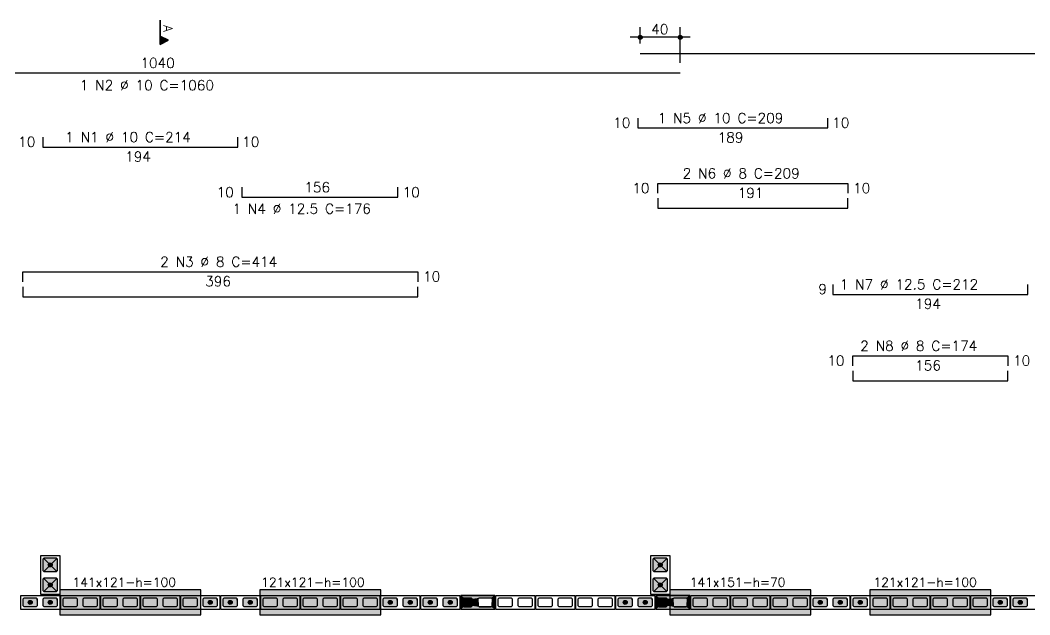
# Model space of a CAD drawing. Extents: x -2 to 121, y -2 to 61.
# Drawn here: x 14.46 to 34.65, y 14.93 to 26.84 of the extents above; entities that cross this region are included whole.
import ezdxf

# ---------------------------------------------------------------- set-up
doc = ezdxf.new("R2010")
doc.units = 0
doc.header["$MEASUREMENT"] = 0
doc.linetypes.add('ESTILO_TQS_0001', pattern=[0.45, 0.3, -0.15])
for name, color, linetype in [('PENA_01', 1, 'CONTINUOUS'), ('PENA_02', 2, 'CONTINUOUS'), ('PENA_03', 3, 'CONTINUOUS'), ('PENA_05', 5, 'CONTINUOUS'), ('PENA_11', 252, 'CONTINUOUS'), ('PENA_21', 100, 'CONTINUOUS'), ('PENA_23', 50, 'CONTINUOUS')]:
    doc.layers.add(name, color=color, linetype=linetype)
doc.styles.get("Standard").update_dxf_attribs({"font": 'ROMANS.SHX'})

msp = doc.modelspace()

# ---------------------------------------------------------------- linework, layer by layer
at = {"layer": 'PENA_01', "linetype": 'Continuous'}
for p, q in [((26.861821, 26.373299), (26.861821, 26.69817)), ((27.661821, 25.983299), (27.661821, 26.69817)), ((27.861821, 26.49817), (26.661821, 26.49817)), ((15.191821, 16.06433), (14.931821, 15.80433)), ((15.191821, 15.80433), (14.931821, 16.06433)), ((27.391821, 16.06433), (27.131821, 15.80433)), ((27.391821, 15.80433), (27.131821, 16.06433)), ((15.191821, 15.40433), (14.931821, 15.66433)), ((15.191821, 15.66433), (14.931821, 15.40433)), ((27.391821, 15.40433), (27.131821, 15.66433)), ((27.391821, 15.66433), (27.131821, 15.40433))]:
    msp.add_line(p, q, dxfattribs=at)
for points in [[(14.521821, 15.25433), (14.541821, 15.27433), (14.781821, 15.27433), (14.801821, 15.25433), (14.801821, 15.11433), (14.781821, 15.09433), (14.541821, 15.09433), (14.521821, 15.11433), (14.521821, 15.25433)], [(14.921821, 15.25433), (14.941821, 15.27433), (15.181821, 15.27433), (15.201821, 15.25433), (15.201821, 15.11433), (15.181821, 15.09433), (14.941821, 15.09433), (14.921821, 15.11433), (14.921821, 15.25433)], [(15.321821, 15.25433), (15.341821, 15.27433), (15.581821, 15.27433), (15.601821, 15.25433), (15.601821, 15.11433), (15.581821, 15.09433), (15.341821, 15.09433), (15.321821, 15.11433), (15.321821, 15.25433)], [(15.721821, 15.25433), (15.741821, 15.27433), (15.981821, 15.27433), (16.001821, 15.25433), (16.001821, 15.11433), (15.981821, 15.09433), (15.741821, 15.09433), (15.721821, 15.11433), (15.721821, 15.25433)], [(16.121821, 15.25433), (16.141821, 15.27433), (16.381821, 15.27433), (16.401821, 15.25433), (16.401821, 15.11433), (16.381821, 15.09433), (16.141821, 15.09433), (16.121821, 15.11433), (16.121821, 15.25433)], [(16.521821, 15.25433), (16.541821, 15.27433), (16.781821, 15.27433), (16.801821, 15.25433), (16.801821, 15.11433), (16.781821, 15.09433), (16.541821, 15.09433), (16.521821, 15.11433), (16.521821, 15.25433)], [(16.921821, 15.25433), (16.941821, 15.27433), (17.181821, 15.27433), (17.201821, 15.25433), (17.201821, 15.11433), (17.181821, 15.09433), (16.941821, 15.09433), (16.921821, 15.11433), (16.921821, 15.25433)], [(17.321821, 15.25433), (17.341821, 15.27433), (17.581821, 15.27433), (17.601821, 15.25433), (17.601821, 15.11433), (17.581821, 15.09433), (17.341821, 15.09433), (17.321821, 15.11433), (17.321821, 15.25433)], [(17.721821, 15.25433), (17.741821, 15.27433), (17.981821, 15.27433), (18.001821, 15.25433), (18.001821, 15.11433), (17.981821, 15.09433), (17.741821, 15.09433), (17.721821, 15.11433), (17.721821, 15.25433)], [(18.121821, 15.25433), (18.141821, 15.27433), (18.381821, 15.27433), (18.401821, 15.25433), (18.401821, 15.11433), (18.381821, 15.09433), (18.141821, 15.09433), (18.121821, 15.11433), (18.121821, 15.25433)], [(18.521821, 15.25433), (18.541821, 15.27433), (18.781821, 15.27433), (18.801821, 15.25433), (18.801821, 15.11433), (18.781821, 15.09433), (18.541821, 15.09433), (18.521821, 15.11433), (18.521821, 15.25433)], [(18.921821, 15.25433), (18.941821, 15.27433), (19.181821, 15.27433), (19.201821, 15.25433), (19.201821, 15.11433), (19.181821, 15.09433), (18.941821, 15.09433), (18.921821, 15.11433), (18.921821, 15.25433)], [(19.321821, 15.25433), (19.341821, 15.27433), (19.581821, 15.27433), (19.601821, 15.25433), (19.601821, 15.11433), (19.581821, 15.09433), (19.341821, 15.09433), (19.321821, 15.11433), (19.321821, 15.25433)], [(19.721821, 15.25433), (19.741821, 15.27433), (19.981821, 15.27433), (20.001821, 15.25433), (20.001821, 15.11433), (19.981821, 15.09433), (19.741821, 15.09433), (19.721821, 15.11433), (19.721821, 15.25433)], [(20.121821, 15.25433), (20.141821, 15.27433), (20.381821, 15.27433), (20.401821, 15.25433), (20.401821, 15.11433), (20.381821, 15.09433), (20.141821, 15.09433), (20.121821, 15.11433), (20.121821, 15.25433)], [(20.521821, 15.25433), (20.541821, 15.27433), (20.781821, 15.27433), (20.801821, 15.25433), (20.801821, 15.11433), (20.781821, 15.09433), (20.541821, 15.09433), (20.521821, 15.11433), (20.521821, 15.25433)], [(20.921821, 15.25433), (20.941821, 15.27433), (21.181821, 15.27433), (21.201821, 15.25433), (21.201821, 15.11433), (21.181821, 15.09433), (20.941821, 15.09433), (20.921821, 15.11433), (20.921821, 15.25433)], [(21.321821, 15.25433), (21.341821, 15.27433), (21.581821, 15.27433), (21.601821, 15.25433), (21.601821, 15.11433), (21.581821, 15.09433), (21.341821, 15.09433), (21.321821, 15.11433), (21.321821, 15.25433)], [(21.721821, 15.25433), (21.741821, 15.27433), (21.981821, 15.27433), (22.001821, 15.25433), (22.001821, 15.11433), (21.981821, 15.09433), (21.741821, 15.09433), (21.721821, 15.11433), (21.721821, 15.25433)], [(22.121821, 15.25433), (22.141821, 15.27433), (22.381821, 15.27433), (22.401821, 15.25433), (22.401821, 15.11433), (22.381821, 15.09433), (22.141821, 15.09433), (22.121821, 15.11433), (22.121821, 15.25433)], [(22.521821, 15.25433), (22.541821, 15.27433), (22.781821, 15.27433), (22.801821, 15.25433), (22.801821, 15.11433), (22.781821, 15.09433), (22.541821, 15.09433), (22.521821, 15.11433), (22.521821, 15.25433)], [(22.921821, 15.25433), (22.941821, 15.27433), (23.181821, 15.27433), (23.201821, 15.25433), (23.201821, 15.11433), (23.181821, 15.09433), (22.941821, 15.09433), (22.921821, 15.11433), (22.921821, 15.25433)], [(23.341821, 15.27433), (23.481821, 15.27433), (23.501821, 15.25433), (23.501821, 15.11433), (23.481821, 15.09433), (23.341821, 15.09433), (23.321821, 15.11433), (23.321821, 15.25433), (23.341821, 15.27433)], [(23.641821, 15.27433), (23.881821, 15.27433), (23.901821, 15.25433), (23.901821, 15.11433), (23.881821, 15.09433), (23.641821, 15.09433), (23.621821, 15.11433), (23.621821, 15.25433), (23.641821, 15.27433)], [(24.021821, 15.25433), (24.041821, 15.27433), (24.281821, 15.27433), (24.301821, 15.25433), (24.301821, 15.11433), (24.281821, 15.09433), (24.041821, 15.09433), (24.021821, 15.11433), (24.021821, 15.25433)], [(24.421821, 15.25433), (24.441821, 15.27433), (24.681821, 15.27433), (24.701821, 15.25433), (24.701821, 15.11433), (24.681821, 15.09433), (24.441821, 15.09433), (24.421821, 15.11433), (24.421821, 15.25433)], [(24.821821, 15.25433), (24.841821, 15.27433), (25.081821, 15.27433), (25.101821, 15.25433), (25.101821, 15.11433), (25.081821, 15.09433), (24.841821, 15.09433), (24.821821, 15.11433), (24.821821, 15.25433)], [(25.221821, 15.25433), (25.241821, 15.27433), (25.481821, 15.27433), (25.501821, 15.25433), (25.501821, 15.11433), (25.481821, 15.09433), (25.241821, 15.09433), (25.221821, 15.11433), (25.221821, 15.25433)], [(25.621821, 15.25433), (25.641821, 15.27433), (25.881821, 15.27433), (25.901821, 15.25433), (25.901821, 15.11433), (25.881821, 15.09433), (25.641821, 15.09433), (25.621821, 15.11433), (25.621821, 15.25433)], [(26.021821, 15.25433), (26.041821, 15.27433), (26.281821, 15.27433), (26.301821, 15.25433), (26.301821, 15.11433), (26.281821, 15.09433), (26.041821, 15.09433), (26.021821, 15.11433), (26.021821, 15.25433)], [(26.421821, 15.25433), (26.441821, 15.27433), (26.681821, 15.27433), (26.701821, 15.25433), (26.701821, 15.11433), (26.681821, 15.09433), (26.441821, 15.09433), (26.421821, 15.11433), (26.421821, 15.25433)], [(26.821821, 15.25433), (26.841821, 15.27433), (27.081821, 15.27433), (27.101821, 15.25433), (27.101821, 15.11433), (27.081821, 15.09433), (26.841821, 15.09433), (26.821821, 15.11433), (26.821821, 15.25433)], [(27.241821, 15.27433), (27.381821, 15.27433), (27.401821, 15.25433), (27.401821, 15.11433), (27.381821, 15.09433), (27.241821, 15.09433), (27.221821, 15.11433), (27.221821, 15.25433), (27.241821, 15.27433)], [(27.541821, 15.27433), (27.781821, 15.27433), (27.801821, 15.25433), (27.801821, 15.11433), (27.781821, 15.09433), (27.541821, 15.09433), (27.521821, 15.11433), (27.521821, 15.25433), (27.541821, 15.27433)], [(27.921821, 15.25433), (27.941821, 15.27433), (28.181821, 15.27433), (28.201821, 15.25433), (28.201821, 15.11433), (28.181821, 15.09433), (27.941821, 15.09433), (27.921821, 15.11433), (27.921821, 15.25433)], [(28.321821, 15.25433), (28.341821, 15.27433), (28.581821, 15.27433), (28.601821, 15.25433), (28.601821, 15.11433), (28.581821, 15.09433), (28.341821, 15.09433), (28.321821, 15.11433), (28.321821, 15.25433)], [(28.721821, 15.25433), (28.741821, 15.27433), (28.981821, 15.27433), (29.001821, 15.25433), (29.001821, 15.11433), (28.981821, 15.09433), (28.741821, 15.09433), (28.721821, 15.11433), (28.721821, 15.25433)], [(29.121821, 15.25433), (29.141821, 15.27433), (29.381821, 15.27433), (29.401821, 15.25433), (29.401821, 15.11433), (29.381821, 15.09433), (29.141821, 15.09433), (29.121821, 15.11433), (29.121821, 15.25433)], [(29.521821, 15.25433), (29.541821, 15.27433), (29.781821, 15.27433), (29.801821, 15.25433), (29.801821, 15.11433), (29.781821, 15.09433), (29.541821, 15.09433), (29.521821, 15.11433), (29.521821, 15.25433)], [(29.921821, 15.25433), (29.941821, 15.27433), (30.181821, 15.27433), (30.201821, 15.25433), (30.201821, 15.11433), (30.181821, 15.09433), (29.941821, 15.09433), (29.921821, 15.11433), (29.921821, 15.25433)], [(30.321821, 15.25433), (30.341821, 15.27433), (30.581821, 15.27433), (30.601821, 15.25433), (30.601821, 15.11433), (30.581821, 15.09433), (30.341821, 15.09433), (30.321821, 15.11433), (30.321821, 15.25433)], [(30.721821, 15.25433), (30.741821, 15.27433), (30.981821, 15.27433), (31.001821, 15.25433), (31.001821, 15.11433), (30.981821, 15.09433), (30.741821, 15.09433), (30.721821, 15.11433), (30.721821, 15.25433)], [(31.121821, 15.25433), (31.141821, 15.27433), (31.381821, 15.27433), (31.401821, 15.25433), (31.401821, 15.11433), (31.381821, 15.09433), (31.141821, 15.09433), (31.121821, 15.11433), (31.121821, 15.25433)], [(31.521821, 15.25433), (31.541821, 15.27433), (31.781821, 15.27433), (31.801821, 15.25433), (31.801821, 15.11433), (31.781821, 15.09433), (31.541821, 15.09433), (31.521821, 15.11433), (31.521821, 15.25433)], [(31.921821, 15.25433), (31.941821, 15.27433), (32.181821, 15.27433), (32.201821, 15.25433), (32.201821, 15.11433), (32.181821, 15.09433), (31.941821, 15.09433), (31.921821, 15.11433), (31.921821, 15.25433)], [(32.321821, 15.25433), (32.341821, 15.27433), (32.581821, 15.27433), (32.601821, 15.25433), (32.601821, 15.11433), (32.581821, 15.09433), (32.341821, 15.09433), (32.321821, 15.11433), (32.321821, 15.25433)], [(32.721821, 15.25433), (32.741821, 15.27433), (32.981821, 15.27433), (33.001821, 15.25433), (33.001821, 15.11433), (32.981821, 15.09433), (32.741821, 15.09433), (32.721821, 15.11433), (32.721821, 15.25433)], [(33.121821, 15.25433), (33.141821, 15.27433), (33.381821, 15.27433), (33.401821, 15.25433), (33.401821, 15.11433), (33.381821, 15.09433), (33.141821, 15.09433), (33.121821, 15.11433), (33.121821, 15.25433)], [(33.521821, 15.25433), (33.541821, 15.27433), (33.781821, 15.27433), (33.801821, 15.25433), (33.801821, 15.11433), (33.781821, 15.09433), (33.541821, 15.09433), (33.521821, 15.11433), (33.521821, 15.25433)], [(33.921821, 15.25433), (33.941821, 15.27433), (34.181821, 15.27433), (34.201821, 15.25433), (34.201821, 15.11433), (34.181821, 15.09433), (33.941821, 15.09433), (33.921821, 15.11433), (33.921821, 15.25433)], [(34.321821, 15.25433), (34.341821, 15.27433), (34.581821, 15.27433), (34.601821, 15.25433), (34.601821, 15.11433), (34.581821, 15.09433), (34.341821, 15.09433), (34.321821, 15.11433), (34.321821, 15.25433)]]:
    msp.add_lwpolyline(points, dxfattribs=at)
at = {"layer": 'PENA_02', "linetype": 'Continuous'}
for points in [[(14.871821, 15.34433), (14.871821, 16.12433), (15.251821, 16.12433), (15.251821, 15.34433), (14.871821, 15.34433)], [(27.071821, 15.34433), (27.071821, 16.12433), (27.451821, 16.12433), (27.451821, 15.34433), (27.071821, 15.34433)], [(14.471821, 15.32433), (15.251821, 15.32433), (15.251821, 15.04433), (14.471821, 15.04433), (14.471821, 15.32433)], [(15.271821, 15.32433), (16.051821, 15.32433), (16.051821, 15.04433), (15.271821, 15.04433), (15.271821, 15.32433)], [(16.071821, 15.32433), (16.851821, 15.32433), (16.851821, 15.04433), (16.071821, 15.04433), (16.071821, 15.32433)], [(16.871821, 15.32433), (17.651821, 15.32433), (17.651821, 15.04433), (16.871821, 15.04433), (16.871821, 15.32433)], [(17.671821, 15.32433), (18.451821, 15.32433), (18.451821, 15.04433), (17.671821, 15.04433), (17.671821, 15.32433)], [(18.471821, 15.32433), (19.251821, 15.32433), (19.251821, 15.04433), (18.471821, 15.04433), (18.471821, 15.32433)], [(19.271821, 15.32433), (20.051821, 15.32433), (20.051821, 15.04433), (19.271821, 15.04433), (19.271821, 15.32433)], [(20.071821, 15.32433), (20.851821, 15.32433), (20.851821, 15.04433), (20.071821, 15.04433), (20.071821, 15.32433)], [(20.871821, 15.32433), (21.651821, 15.32433), (21.651821, 15.04433), (20.871821, 15.04433), (20.871821, 15.32433)], [(21.671821, 15.32433), (22.451821, 15.32433), (22.451821, 15.04433), (21.671821, 15.04433), (21.671821, 15.32433)], [(22.471821, 15.32433), (23.251821, 15.32433), (23.251821, 15.04433), (22.471821, 15.04433), (22.471821, 15.32433)], [(23.271821, 15.32433), (23.951821, 15.32433), (23.951821, 15.04433), (23.271821, 15.04433), (23.271821, 15.32433)], [(23.971821, 15.32433), (24.751821, 15.32433), (24.751821, 15.04433), (23.971821, 15.04433), (23.971821, 15.32433)], [(24.771821, 15.32433), (25.551821, 15.32433), (25.551821, 15.04433), (24.771821, 15.04433), (24.771821, 15.32433)], [(25.571821, 15.32433), (26.351821, 15.32433), (26.351821, 15.04433), (25.571821, 15.04433), (25.571821, 15.32433)], [(26.371821, 15.32433), (27.151821, 15.32433), (27.151821, 15.04433), (26.371821, 15.04433), (26.371821, 15.32433)], [(27.171821, 15.32433), (27.851821, 15.32433), (27.851821, 15.04433), (27.171821, 15.04433), (27.171821, 15.32433)], [(27.871821, 15.32433), (28.651821, 15.32433), (28.651821, 15.04433), (27.871821, 15.04433), (27.871821, 15.32433)], [(28.671821, 15.32433), (29.451821, 15.32433), (29.451821, 15.04433), (28.671821, 15.04433), (28.671821, 15.32433)], [(29.471821, 15.32433), (30.251821, 15.32433), (30.251821, 15.04433), (29.471821, 15.04433), (29.471821, 15.32433)], [(30.271821, 15.32433), (31.051821, 15.32433), (31.051821, 15.04433), (30.271821, 15.04433), (30.271821, 15.32433)], [(31.071821, 15.32433), (31.851821, 15.32433), (31.851821, 15.04433), (31.071821, 15.04433), (31.071821, 15.32433)], [(31.871821, 15.32433), (32.651821, 15.32433), (32.651821, 15.04433), (31.871821, 15.04433), (31.871821, 15.32433)], [(32.671821, 15.32433), (33.451821, 15.32433), (33.451821, 15.04433), (32.671821, 15.04433), (32.671821, 15.32433)], [(33.471821, 15.32433), (34.251821, 15.32433), (34.251821, 15.04433), (33.471821, 15.04433), (33.471821, 15.32433)], [(34.271821, 15.32433), (35.051821, 15.32433), (35.051821, 15.04433), (34.271821, 15.04433), (34.271821, 15.32433)]]:
    msp.add_lwpolyline(points, dxfattribs=at)
at = {"layer": 'PENA_02', "linetype": 'ESTILO_TQS_0001'}
for points in [[(14.941821, 15.79433), (14.921821, 15.81433), (14.921821, 16.05433), (14.941821, 16.07433), (15.181821, 16.07433), (15.201821, 16.05433), (15.201821, 15.81433), (15.181821, 15.79433), (14.941821, 15.79433)], [(27.141821, 15.79433), (27.121821, 15.81433), (27.121821, 16.05433), (27.141821, 16.07433), (27.381821, 16.07433), (27.401821, 16.05433), (27.401821, 15.81433), (27.381821, 15.79433), (27.141821, 15.79433)], [(14.941821, 15.39433), (14.921821, 15.41433), (14.921821, 15.65433), (14.941821, 15.67433), (15.181821, 15.67433), (15.201821, 15.65433), (15.201821, 15.41433), (15.181821, 15.39433), (14.941821, 15.39433)], [(27.141821, 15.39433), (27.121821, 15.41433), (27.121821, 15.65433), (27.141821, 15.67433), (27.381821, 15.67433), (27.401821, 15.65433), (27.401821, 15.41433), (27.381821, 15.39433), (27.141821, 15.39433)]]:
    msp.add_lwpolyline(points, dxfattribs=at)
at = {"layer": 'PENA_02', "linetype": 'Continuous'}
for centre, radius in [((26.861821, 26.49817), 0.04), ((26.861821, 26.49817), 0.02), ((27.661821, 26.49817), 0.04), ((27.661821, 26.49817), 0.02)]:
    msp.add_circle(centre, radius, dxfattribs=at)
at = {"layer": 'PENA_03', "linetype": 'Continuous'}
for p, q in [((17.261821, 26.840482), (17.261821, 26.3541)), ((17.262517, 26.519685), (17.262517, 26.840482)), ((17.427754, 26.437066), (17.262516, 26.519685)), ((17.262517, 26.355228), (17.262517, 26.518905)), ((17.426193, 26.437066), (17.262517, 26.518905)), ((17.274585, 26.360482), (17.274585, 26.513651)), ((17.287349, 26.366864), (17.287349, 26.507269)), ((17.300113, 26.373246), (17.300113, 26.500887)), ((17.312877, 26.379628), (17.312877, 26.494505)), ((17.325641, 26.38601), (17.325641, 26.488123)), ((17.338405, 26.392392), (17.338405, 26.481741)), ((17.351169, 26.398774), (17.351169, 26.475359)), ((17.363933, 26.405156), (17.363933, 26.468977)), ((17.376697, 26.411538), (17.376697, 26.462595)), ((17.389461, 26.41792), (17.389461, 26.456213)), ((17.261821, 26.3541), (17.427754, 26.437066)), ((17.262516, 26.355228), (17.426193, 26.437066)), ((17.402226, 26.424302), (17.402226, 26.449831)), ((17.41499, 26.430684), (17.41499, 26.443448)), ((26.861821, 26.173299), (26.861821, 26.173299)), ((27.661821, 25.783299), (27.661821, 25.783299))]:
    msp.add_line(p, q, dxfattribs=at)
for points in [[(15.181821, 16.07433), (15.201821, 16.05433), (15.201821, 15.81433), (15.181821, 15.79433), (14.941821, 15.79433), (14.921821, 15.81433), (14.921821, 16.05433), (14.941821, 16.07433), (15.181821, 16.07433)], [(27.381821, 16.07433), (27.401821, 16.05433), (27.401821, 15.81433), (27.381821, 15.79433), (27.141821, 15.79433), (27.121821, 15.81433), (27.121821, 16.05433), (27.141821, 16.07433), (27.381821, 16.07433)], [(15.181821, 15.67433), (15.201821, 15.65433), (15.201821, 15.41433), (15.181821, 15.39433), (14.941821, 15.39433), (14.921821, 15.41433), (14.921821, 15.65433), (14.941821, 15.67433), (15.181821, 15.67433)], [(27.381821, 15.67433), (27.401821, 15.65433), (27.401821, 15.41433), (27.381821, 15.39433), (27.141821, 15.39433), (27.121821, 15.41433), (27.121821, 15.65433), (27.141821, 15.67433), (27.381821, 15.67433)], [(14.801821, 15.11433), (14.781821, 15.09433), (14.541821, 15.09433), (14.521821, 15.11433), (14.521821, 15.25433), (14.541821, 15.27433), (14.781821, 15.27433), (14.801821, 15.25433), (14.801821, 15.11433)], [(15.201821, 15.11433), (15.181821, 15.09433), (14.941821, 15.09433), (14.921821, 15.11433), (14.921821, 15.25433), (14.941821, 15.27433), (15.181821, 15.27433), (15.201821, 15.25433), (15.201821, 15.11433)], [(18.401821, 15.11433), (18.381821, 15.09433), (18.141821, 15.09433), (18.121821, 15.11433), (18.121821, 15.25433), (18.141821, 15.27433), (18.381821, 15.27433), (18.401821, 15.25433), (18.401821, 15.11433)], [(18.801821, 15.11433), (18.781821, 15.09433), (18.541821, 15.09433), (18.521821, 15.11433), (18.521821, 15.25433), (18.541821, 15.27433), (18.781821, 15.27433), (18.801821, 15.25433), (18.801821, 15.11433)], [(19.201821, 15.11433), (19.181821, 15.09433), (18.941821, 15.09433), (18.921821, 15.11433), (18.921821, 15.25433), (18.941821, 15.27433), (19.181821, 15.27433), (19.201821, 15.25433), (19.201821, 15.11433)], [(22.001821, 15.11433), (21.981821, 15.09433), (21.741821, 15.09433), (21.721821, 15.11433), (21.721821, 15.25433), (21.741821, 15.27433), (21.981821, 15.27433), (22.001821, 15.25433), (22.001821, 15.11433)], [(22.401821, 15.11433), (22.381821, 15.09433), (22.141821, 15.09433), (22.121821, 15.11433), (22.121821, 15.25433), (22.141821, 15.27433), (22.381821, 15.27433), (22.401821, 15.25433), (22.401821, 15.11433)], [(22.801821, 15.11433), (22.781821, 15.09433), (22.541821, 15.09433), (22.521821, 15.11433), (22.521821, 15.25433), (22.541821, 15.27433), (22.781821, 15.27433), (22.801821, 15.25433), (22.801821, 15.11433)], [(23.201821, 15.11433), (23.181821, 15.09433), (22.941821, 15.09433), (22.921821, 15.11433), (22.921821, 15.25433), (22.941821, 15.27433), (23.181821, 15.27433), (23.201821, 15.25433), (23.201821, 15.11433)], [(23.481821, 15.27433), (23.501821, 15.25433), (23.501821, 15.11433), (23.481821, 15.09433), (23.341821, 15.09433), (23.321821, 15.11433), (23.321821, 15.25433), (23.341821, 15.27433), (23.481821, 15.27433)], [(26.701821, 15.11433), (26.681821, 15.09433), (26.441821, 15.09433), (26.421821, 15.11433), (26.421821, 15.25433), (26.441821, 15.27433), (26.681821, 15.27433), (26.701821, 15.25433), (26.701821, 15.11433)], [(27.101821, 15.11433), (27.081821, 15.09433), (26.841821, 15.09433), (26.821821, 15.11433), (26.821821, 15.25433), (26.841821, 15.27433), (27.081821, 15.27433), (27.101821, 15.25433), (27.101821, 15.11433)], [(27.381821, 15.27433), (27.401821, 15.25433), (27.401821, 15.11433), (27.381821, 15.09433), (27.241821, 15.09433), (27.221821, 15.11433), (27.221821, 15.25433), (27.241821, 15.27433), (27.381821, 15.27433)], [(30.601821, 15.11433), (30.581821, 15.09433), (30.341821, 15.09433), (30.321821, 15.11433), (30.321821, 15.25433), (30.341821, 15.27433), (30.581821, 15.27433), (30.601821, 15.25433), (30.601821, 15.11433)], [(31.001821, 15.11433), (30.981821, 15.09433), (30.741821, 15.09433), (30.721821, 15.11433), (30.721821, 15.25433), (30.741821, 15.27433), (30.981821, 15.27433), (31.001821, 15.25433), (31.001821, 15.11433)], [(31.401821, 15.11433), (31.381821, 15.09433), (31.141821, 15.09433), (31.121821, 15.11433), (31.121821, 15.25433), (31.141821, 15.27433), (31.381821, 15.27433), (31.401821, 15.25433), (31.401821, 15.11433)], [(34.201821, 15.11433), (34.181821, 15.09433), (33.941821, 15.09433), (33.921821, 15.11433), (33.921821, 15.25433), (33.941821, 15.27433), (34.181821, 15.27433), (34.201821, 15.25433), (34.201821, 15.11433)], [(34.601821, 15.11433), (34.581821, 15.09433), (34.341821, 15.09433), (34.321821, 15.11433), (34.321821, 15.25433), (34.341821, 15.27433), (34.581821, 15.27433), (34.601821, 15.25433), (34.601821, 15.11433)]]:
    msp.add_lwpolyline(points, dxfattribs=at)
for centre in [(15.061821, 15.93433), (27.261821, 15.93433), (15.061821, 15.53433), (27.261821, 15.53433), (14.661821, 15.18433), (15.061821, 15.18433), (18.261821, 15.18433), (18.661821, 15.18433), (19.061821, 15.18433), (21.861821, 15.18433), (22.261821, 15.18433), (22.661821, 15.18433), (23.061821, 15.18433), (23.411821, 15.18433), (26.561821, 15.18433), (26.961821, 15.18433), (27.311821, 15.18433), (30.461821, 15.18433), (30.861821, 15.18433), (31.261821, 15.18433), (34.061821, 15.18433), (34.461821, 15.18433)]:
    msp.add_circle(centre, 0.04, dxfattribs=at)
for points in [[(15.101821, 15.93433), (15.041821, 15.968971), (15.024234, 15.94801)], [(15.101821, 15.93433), (15.068767, 15.973722), (15.041821, 15.968971)], [(15.101821, 15.93433), (15.092463, 15.960041), (15.068767, 15.973722)], [(27.301821, 15.93433), (27.241821, 15.968971), (27.224234, 15.94801)], [(27.301821, 15.93433), (27.268767, 15.973722), (27.241821, 15.968971)], [(27.301821, 15.93433), (27.292463, 15.960041), (27.268767, 15.973722)], [(15.101821, 15.93433), (15.024234, 15.94801), (15.024234, 15.920649)], [(15.101821, 15.93433), (15.024234, 15.920649), (15.041821, 15.899689)], [(15.101821, 15.93433), (15.041821, 15.899689), (15.068767, 15.894937)], [(15.101821, 15.93433), (15.068767, 15.894937), (15.092463, 15.908618)], [(15.101821, 15.93433), (15.092463, 15.908618), (15.101821, 15.93433)], [(27.301821, 15.93433), (27.224234, 15.94801), (27.224234, 15.920649)], [(27.301821, 15.93433), (27.224234, 15.920649), (27.241821, 15.899689)], [(27.301821, 15.93433), (27.241821, 15.899689), (27.268767, 15.894937)], [(27.301821, 15.93433), (27.268767, 15.894937), (27.292463, 15.908618)], [(27.301821, 15.93433), (27.292463, 15.908618), (27.301821, 15.93433)], [(15.101821, 15.53433), (15.041821, 15.568971), (15.024234, 15.54801)], [(15.101821, 15.53433), (15.024234, 15.54801), (15.024234, 15.520649)], [(15.101821, 15.53433), (15.068767, 15.573722), (15.041821, 15.568971)], [(15.101821, 15.53433), (15.092463, 15.560041), (15.068767, 15.573722)], [(27.301821, 15.53433), (27.241821, 15.568971), (27.224234, 15.54801)], [(27.301821, 15.53433), (27.224234, 15.54801), (27.224234, 15.520649)], [(27.301821, 15.53433), (27.268767, 15.573722), (27.241821, 15.568971)], [(27.301821, 15.53433), (27.292463, 15.560041), (27.268767, 15.573722)], [(15.101821, 15.53433), (15.024234, 15.520649), (15.041821, 15.499689)], [(15.101821, 15.53433), (15.041821, 15.499689), (15.068767, 15.494937)], [(15.101821, 15.53433), (15.068767, 15.494937), (15.092463, 15.508618)], [(15.101821, 15.53433), (15.092463, 15.508618), (15.101821, 15.53433)], [(27.301821, 15.53433), (27.224234, 15.520649), (27.241821, 15.499689)], [(27.301821, 15.53433), (27.241821, 15.499689), (27.268767, 15.494937)], [(27.301821, 15.53433), (27.268767, 15.494937), (27.292463, 15.508618)], [(27.301821, 15.53433), (27.292463, 15.508618), (27.301821, 15.53433)], [(14.701821, 15.18433), (14.641821, 15.218971), (14.624234, 15.19801)], [(14.701821, 15.18433), (14.624234, 15.19801), (14.624234, 15.170649)], [(14.701821, 15.18433), (14.624234, 15.170649), (14.641821, 15.149689)], [(14.701821, 15.18433), (14.668767, 15.223722), (14.641821, 15.218971)], [(14.701821, 15.18433), (14.641821, 15.149689), (14.668767, 15.144937)], [(14.701821, 15.18433), (14.692463, 15.210041), (14.668767, 15.223722)], [(14.701821, 15.18433), (14.668767, 15.144937), (14.692463, 15.158618)], [(14.701821, 15.18433), (14.692463, 15.158618), (14.701821, 15.18433)], [(15.101821, 15.18433), (15.041821, 15.218971), (15.024234, 15.19801)], [(15.101821, 15.18433), (15.024234, 15.19801), (15.024234, 15.170649)], [(15.101821, 15.18433), (15.024234, 15.170649), (15.041821, 15.149689)], [(15.101821, 15.18433), (15.068767, 15.223722), (15.041821, 15.218971)], [(15.101821, 15.18433), (15.041821, 15.149689), (15.068767, 15.144937)], [(15.101821, 15.18433), (15.092463, 15.210041), (15.068767, 15.223722)], [(15.101821, 15.18433), (15.068767, 15.144937), (15.092463, 15.158618)], [(15.101821, 15.18433), (15.092463, 15.158618), (15.101821, 15.18433)], [(18.301821, 15.18433), (18.241821, 15.218971), (18.224234, 15.19801)], [(18.301821, 15.18433), (18.224234, 15.19801), (18.224234, 15.170649)], [(18.301821, 15.18433), (18.224234, 15.170649), (18.241821, 15.149689)], [(18.301821, 15.18433), (18.268767, 15.223722), (18.241821, 15.218971)], [(18.301821, 15.18433), (18.241821, 15.149689), (18.268767, 15.144937)], [(18.301821, 15.18433), (18.292463, 15.210041), (18.268767, 15.223722)], [(18.301821, 15.18433), (18.268767, 15.144937), (18.292463, 15.158618)], [(18.301821, 15.18433), (18.292463, 15.158618), (18.301821, 15.18433)], [(18.701821, 15.18433), (18.641821, 15.218971), (18.624234, 15.19801)], [(18.701821, 15.18433), (18.624234, 15.19801), (18.624234, 15.170649)], [(18.701821, 15.18433), (18.624234, 15.170649), (18.641821, 15.149689)], [(18.701821, 15.18433), (18.668767, 15.223722), (18.641821, 15.218971)], [(18.701821, 15.18433), (18.641821, 15.149689), (18.668767, 15.144937)], [(18.701821, 15.18433), (18.692463, 15.210041), (18.668767, 15.223722)], [(18.701821, 15.18433), (18.668767, 15.144937), (18.692463, 15.158618)], [(18.701821, 15.18433), (18.692463, 15.158618), (18.701821, 15.18433)], [(19.101821, 15.18433), (19.041821, 15.218971), (19.024234, 15.19801)], [(19.101821, 15.18433), (19.024234, 15.19801), (19.024234, 15.170649)], [(19.101821, 15.18433), (19.024234, 15.170649), (19.041821, 15.149689)], [(19.101821, 15.18433), (19.068767, 15.223722), (19.041821, 15.218971)], [(19.101821, 15.18433), (19.041821, 15.149689), (19.068767, 15.144937)], [(19.101821, 15.18433), (19.092463, 15.210041), (19.068767, 15.223722)], [(19.101821, 15.18433), (19.068767, 15.144937), (19.092463, 15.158618)], [(19.101821, 15.18433), (19.092463, 15.158618), (19.101821, 15.18433)], [(21.901821, 15.18433), (21.841821, 15.218971), (21.824234, 15.19801)], [(21.901821, 15.18433), (21.824234, 15.19801), (21.824234, 15.170649)], [(21.901821, 15.18433), (21.824234, 15.170649), (21.841821, 15.149689)], [(21.901821, 15.18433), (21.868767, 15.223722), (21.841821, 15.218971)], [(21.901821, 15.18433), (21.841821, 15.149689), (21.868767, 15.144937)], [(21.901821, 15.18433), (21.892463, 15.210041), (21.868767, 15.223722)], [(21.901821, 15.18433), (21.868767, 15.144937), (21.892463, 15.158618)], [(21.901821, 15.18433), (21.892463, 15.158618), (21.901821, 15.18433)], [(22.301821, 15.18433), (22.241821, 15.218971), (22.224234, 15.19801)], [(22.301821, 15.18433), (22.224234, 15.19801), (22.224234, 15.170649)], [(22.301821, 15.18433), (22.224234, 15.170649), (22.241821, 15.149689)], [(22.301821, 15.18433), (22.268767, 15.223722), (22.241821, 15.218971)], [(22.301821, 15.18433), (22.241821, 15.149689), (22.268767, 15.144937)], [(22.301821, 15.18433), (22.292463, 15.210041), (22.268767, 15.223722)], [(22.301821, 15.18433), (22.268767, 15.144937), (22.292463, 15.158618)], [(22.301821, 15.18433), (22.292463, 15.158618), (22.301821, 15.18433)], [(22.701821, 15.18433), (22.641821, 15.218971), (22.624234, 15.19801)], [(22.701821, 15.18433), (22.624234, 15.19801), (22.624234, 15.170649)], [(22.701821, 15.18433), (22.624234, 15.170649), (22.641821, 15.149689)], [(22.701821, 15.18433), (22.668767, 15.223722), (22.641821, 15.218971)], [(22.701821, 15.18433), (22.641821, 15.149689), (22.668767, 15.144937)], [(22.701821, 15.18433), (22.692463, 15.210041), (22.668767, 15.223722)], [(22.701821, 15.18433), (22.668767, 15.144937), (22.692463, 15.158618)], [(22.701821, 15.18433), (22.692463, 15.158618), (22.701821, 15.18433)], [(23.101821, 15.18433), (23.041821, 15.218971), (23.024234, 15.19801)], [(23.101821, 15.18433), (23.024234, 15.19801), (23.024234, 15.170649)], [(23.101821, 15.18433), (23.024234, 15.170649), (23.041821, 15.149689)], [(23.101821, 15.18433), (23.068767, 15.223722), (23.041821, 15.218971)], [(23.101821, 15.18433), (23.041821, 15.149689), (23.068767, 15.144937)], [(23.101821, 15.18433), (23.092463, 15.210041), (23.068767, 15.223722)], [(23.101821, 15.18433), (23.068767, 15.144937), (23.092463, 15.158618)], [(23.101821, 15.18433), (23.092463, 15.158618), (23.101821, 15.18433)], [(23.451821, 15.18433), (23.391821, 15.218971), (23.374234, 15.19801)], [(23.451821, 15.18433), (23.374234, 15.19801), (23.374234, 15.170649)], [(23.451821, 15.18433), (23.374234, 15.170649), (23.391821, 15.149689)], [(23.451821, 15.18433), (23.418767, 15.223722), (23.391821, 15.218971)], [(23.451821, 15.18433), (23.391821, 15.149689), (23.418767, 15.144937)], [(23.451821, 15.18433), (23.442463, 15.210041), (23.418767, 15.223722)], [(23.451821, 15.18433), (23.418767, 15.144937), (23.442463, 15.158618)], [(23.451821, 15.18433), (23.442463, 15.158618), (23.451821, 15.18433)], [(26.601821, 15.18433), (26.541821, 15.218971), (26.524234, 15.19801)], [(26.601821, 15.18433), (26.524234, 15.19801), (26.524234, 15.170649)], [(26.601821, 15.18433), (26.524234, 15.170649), (26.541821, 15.149689)], [(26.601821, 15.18433), (26.568767, 15.223722), (26.541821, 15.218971)], [(26.601821, 15.18433), (26.541821, 15.149689), (26.568767, 15.144937)], [(26.601821, 15.18433), (26.592463, 15.210041), (26.568767, 15.223722)], [(26.601821, 15.18433), (26.568767, 15.144937), (26.592463, 15.158618)], [(26.601821, 15.18433), (26.592463, 15.158618), (26.601821, 15.18433)], [(27.001821, 15.18433), (26.941821, 15.218971), (26.924234, 15.19801)], [(27.001821, 15.18433), (26.924234, 15.19801), (26.924234, 15.170649)], [(27.001821, 15.18433), (26.924234, 15.170649), (26.941821, 15.149689)], [(27.001821, 15.18433), (26.968767, 15.223722), (26.941821, 15.218971)], [(27.001821, 15.18433), (26.941821, 15.149689), (26.968767, 15.144937)], [(27.001821, 15.18433), (26.992463, 15.210041), (26.968767, 15.223722)], [(27.001821, 15.18433), (26.968767, 15.144937), (26.992463, 15.158618)], [(27.001821, 15.18433), (26.992463, 15.158618), (27.001821, 15.18433)], [(27.351821, 15.18433), (27.291821, 15.218971), (27.274234, 15.19801)], [(27.351821, 15.18433), (27.274234, 15.19801), (27.274234, 15.170649)], [(27.351821, 15.18433), (27.274234, 15.170649), (27.291821, 15.149689)], [(27.351821, 15.18433), (27.318767, 15.223722), (27.291821, 15.218971)], [(27.351821, 15.18433), (27.291821, 15.149689), (27.318767, 15.144937)], [(27.351821, 15.18433), (27.342463, 15.210041), (27.318767, 15.223722)], [(27.351821, 15.18433), (27.318767, 15.144937), (27.342463, 15.158618)], [(27.351821, 15.18433), (27.342463, 15.158618), (27.351821, 15.18433)], [(30.501821, 15.18433), (30.441821, 15.218971), (30.424234, 15.19801)], [(30.501821, 15.18433), (30.424234, 15.19801), (30.424234, 15.170649)], [(30.501821, 15.18433), (30.424234, 15.170649), (30.441821, 15.149689)], [(30.501821, 15.18433), (30.468767, 15.223722), (30.441821, 15.218971)], [(30.501821, 15.18433), (30.441821, 15.149689), (30.468767, 15.144937)], [(30.501821, 15.18433), (30.492463, 15.210041), (30.468767, 15.223722)], [(30.501821, 15.18433), (30.468767, 15.144937), (30.492463, 15.158618)], [(30.501821, 15.18433), (30.492463, 15.158618), (30.501821, 15.18433)], [(30.901821, 15.18433), (30.841821, 15.218971), (30.824234, 15.19801)], [(30.901821, 15.18433), (30.824234, 15.19801), (30.824234, 15.170649)], [(30.901821, 15.18433), (30.824234, 15.170649), (30.841821, 15.149689)], [(30.901821, 15.18433), (30.868767, 15.223722), (30.841821, 15.218971)], [(30.901821, 15.18433), (30.841821, 15.149689), (30.868767, 15.144937)], [(30.901821, 15.18433), (30.892463, 15.210041), (30.868767, 15.223722)], [(30.901821, 15.18433), (30.868767, 15.144937), (30.892463, 15.158618)], [(30.901821, 15.18433), (30.892463, 15.158618), (30.901821, 15.18433)], [(31.301821, 15.18433), (31.241821, 15.218971), (31.224234, 15.19801)], [(31.301821, 15.18433), (31.224234, 15.19801), (31.224234, 15.170649)], [(31.301821, 15.18433), (31.224234, 15.170649), (31.241821, 15.149689)], [(31.301821, 15.18433), (31.268767, 15.223722), (31.241821, 15.218971)], [(31.301821, 15.18433), (31.241821, 15.149689), (31.268767, 15.144937)], [(31.301821, 15.18433), (31.292463, 15.210041), (31.268767, 15.223722)], [(31.301821, 15.18433), (31.268767, 15.144937), (31.292463, 15.158618)], [(31.301821, 15.18433), (31.292463, 15.158618), (31.301821, 15.18433)], [(34.101821, 15.18433), (34.041821, 15.218971), (34.024234, 15.19801)], [(34.101821, 15.18433), (34.024234, 15.19801), (34.024234, 15.170649)], [(34.101821, 15.18433), (34.024234, 15.170649), (34.041821, 15.149689)], [(34.101821, 15.18433), (34.068767, 15.223722), (34.041821, 15.218971)], [(34.101821, 15.18433), (34.041821, 15.149689), (34.068767, 15.144937)], [(34.101821, 15.18433), (34.092463, 15.210041), (34.068767, 15.223722)], [(34.101821, 15.18433), (34.068767, 15.144937), (34.092463, 15.158618)], [(34.101821, 15.18433), (34.092463, 15.158618), (34.101821, 15.18433)], [(34.501821, 15.18433), (34.441821, 15.218971), (34.424234, 15.19801)], [(34.501821, 15.18433), (34.424234, 15.19801), (34.424234, 15.170649)], [(34.501821, 15.18433), (34.424234, 15.170649), (34.441821, 15.149689)], [(34.501821, 15.18433), (34.468767, 15.223722), (34.441821, 15.218971)], [(34.501821, 15.18433), (34.441821, 15.149689), (34.468767, 15.144937)], [(34.501821, 15.18433), (34.492463, 15.210041), (34.468767, 15.223722)], [(34.501821, 15.18433), (34.468767, 15.144937), (34.492463, 15.158618)], [(34.501821, 15.18433), (34.492463, 15.158618), (34.501821, 15.18433)]]:
    msp.add_solid(points, dxfattribs=at)
at = {"layer": 'PENA_05', "linetype": 'Continuous'}
for p, q in [((26.861821, 26.173299), (47.651821, 26.173299)), ((6.871821, 25.783299), (27.661821, 25.783299)), ((26.811821, 24.881634), (26.811821, 24.681634)), ((30.611821, 24.681634), (30.611821, 24.881634)), ((26.811821, 24.681634), (30.611821, 24.681634)), ((14.911821, 24.499379), (14.911821, 24.299379)), ((18.811821, 24.299379), (18.811821, 24.499379)), ((14.911821, 24.299379), (18.811821, 24.299379)), ((18.891821, 23.496245), (18.891821, 23.296245)), ((22.011821, 23.296245), (22.011821, 23.496245)), ((27.211821, 23.373462), (27.211821, 23.573462)), ((27.211821, 23.573462), (31.011821, 23.573462)), ((31.011821, 23.573462), (31.011821, 23.373462)), ((18.891821, 23.296245), (22.011821, 23.296245)), ((27.211821, 23.273462), (27.211821, 23.073462)), ((31.011821, 23.073462), (31.011821, 23.273462)), ((27.211821, 23.073462), (31.011821, 23.073462)), ((14.511821, 21.604023), (14.511821, 21.804023)), ((14.511821, 21.804023), (22.411821, 21.804023)), ((22.411821, 21.804023), (22.411821, 21.604023)), ((14.511821, 21.504023), (14.511821, 21.304023)), ((22.411821, 21.304023), (22.411821, 21.504023)), ((30.711821, 21.550643), (30.711821, 21.350643)), ((34.611821, 21.350643), (34.611821, 21.550643)), ((14.511821, 21.304023), (22.411821, 21.304023)), ((30.711821, 21.350643), (34.611821, 21.350643)), ((31.111821, 19.919718), (31.111821, 20.119718)), ((31.111821, 20.119718), (34.211821, 20.119718)), ((34.211821, 20.119718), (34.211821, 19.919718)), ((31.111821, 19.819718), (31.111821, 19.619718)), ((34.211821, 19.619718), (34.211821, 19.819718)), ((31.111821, 19.619718), (34.211821, 19.619718))]:
    msp.add_line(p, q, dxfattribs=at)
at = {"layer": 'PENA_11', "linetype": 'Continuous'}
for points in [[(15.181821, 16.07433), (14.941821, 15.79433), (14.921821, 15.81433)], [(15.181821, 16.07433), (14.921821, 15.81433), (14.921821, 16.05433)], [(15.181821, 16.07433), (14.921821, 16.05433), (14.941821, 16.07433)], [(15.181821, 16.07433), (15.181821, 15.79433), (14.941821, 15.79433)], [(15.181821, 16.07433), (14.941821, 16.07433), (15.181821, 16.07433)], [(15.181821, 16.07433), (15.201821, 16.05433), (15.201821, 15.81433)], [(15.181821, 16.07433), (15.201821, 15.81433), (15.181821, 15.79433)], [(27.381821, 16.07433), (27.141821, 15.79433), (27.121821, 15.81433)], [(27.381821, 16.07433), (27.121821, 15.81433), (27.121821, 16.05433)], [(27.381821, 16.07433), (27.121821, 16.05433), (27.141821, 16.07433)], [(27.381821, 16.07433), (27.381821, 15.79433), (27.141821, 15.79433)], [(27.381821, 16.07433), (27.141821, 16.07433), (27.381821, 16.07433)], [(27.381821, 16.07433), (27.401821, 16.05433), (27.401821, 15.81433)], [(27.381821, 16.07433), (27.401821, 15.81433), (27.381821, 15.79433)], [(15.181821, 15.67433), (14.941821, 15.39433), (14.921821, 15.41433)], [(15.181821, 15.67433), (14.921821, 15.41433), (14.921821, 15.65433)], [(15.181821, 15.67433), (14.921821, 15.65433), (14.941821, 15.67433)], [(15.181821, 15.67433), (15.181821, 15.39433), (14.941821, 15.39433)], [(15.181821, 15.67433), (14.941821, 15.67433), (15.181821, 15.67433)], [(15.181821, 15.67433), (15.201821, 15.65433), (15.201821, 15.41433)], [(15.181821, 15.67433), (15.201821, 15.41433), (15.181821, 15.39433)], [(27.381821, 15.67433), (27.141821, 15.39433), (27.121821, 15.41433)], [(27.381821, 15.67433), (27.121821, 15.41433), (27.121821, 15.65433)], [(27.381821, 15.67433), (27.121821, 15.65433), (27.141821, 15.67433)], [(27.381821, 15.67433), (27.381821, 15.39433), (27.141821, 15.39433)], [(27.381821, 15.67433), (27.141821, 15.67433), (27.381821, 15.67433)], [(27.381821, 15.67433), (27.401821, 15.65433), (27.401821, 15.41433)], [(27.381821, 15.67433), (27.401821, 15.41433), (27.381821, 15.39433)], [(14.801821, 15.11433), (14.521821, 15.25433), (14.541821, 15.27433)], [(14.801821, 15.11433), (14.521821, 15.11433), (14.521821, 15.25433)], [(14.801821, 15.11433), (14.541821, 15.27433), (14.781821, 15.27433)], [(14.801821, 15.11433), (14.781821, 15.27433), (14.801821, 15.25433)], [(14.801821, 15.11433), (14.801821, 15.25433), (14.801821, 15.11433)], [(15.201821, 15.11433), (14.921821, 15.25433), (14.941821, 15.27433)], [(15.201821, 15.11433), (14.921821, 15.11433), (14.921821, 15.25433)], [(15.201821, 15.11433), (14.941821, 15.27433), (15.181821, 15.27433)], [(15.201821, 15.11433), (15.181821, 15.27433), (15.201821, 15.25433)], [(15.201821, 15.11433), (15.201821, 15.25433), (15.201821, 15.11433)], [(18.401821, 15.11433), (18.121821, 15.25433), (18.141821, 15.27433)], [(18.401821, 15.11433), (18.121821, 15.11433), (18.121821, 15.25433)], [(18.401821, 15.11433), (18.141821, 15.27433), (18.381821, 15.27433)], [(18.401821, 15.11433), (18.381821, 15.27433), (18.401821, 15.25433)], [(18.401821, 15.11433), (18.401821, 15.25433), (18.401821, 15.11433)], [(18.801821, 15.11433), (18.521821, 15.25433), (18.541821, 15.27433)], [(18.801821, 15.11433), (18.521821, 15.11433), (18.521821, 15.25433)], [(18.801821, 15.11433), (18.541821, 15.27433), (18.781821, 15.27433)], [(18.801821, 15.11433), (18.781821, 15.27433), (18.801821, 15.25433)], [(18.801821, 15.11433), (18.801821, 15.25433), (18.801821, 15.11433)], [(19.201821, 15.11433), (18.921821, 15.25433), (18.941821, 15.27433)], [(19.201821, 15.11433), (18.921821, 15.11433), (18.921821, 15.25433)], [(19.201821, 15.11433), (18.941821, 15.27433), (19.181821, 15.27433)], [(19.201821, 15.11433), (19.181821, 15.27433), (19.201821, 15.25433)], [(19.201821, 15.11433), (19.201821, 15.25433), (19.201821, 15.11433)], [(22.001821, 15.11433), (21.721821, 15.25433), (21.741821, 15.27433)], [(22.001821, 15.11433), (21.721821, 15.11433), (21.721821, 15.25433)], [(22.001821, 15.11433), (21.741821, 15.27433), (21.981821, 15.27433)], [(22.001821, 15.11433), (21.981821, 15.27433), (22.001821, 15.25433)], [(22.001821, 15.11433), (22.001821, 15.25433), (22.001821, 15.11433)], [(22.401821, 15.11433), (22.121821, 15.25433), (22.141821, 15.27433)], [(22.401821, 15.11433), (22.121821, 15.11433), (22.121821, 15.25433)], [(22.401821, 15.11433), (22.141821, 15.27433), (22.381821, 15.27433)], [(22.401821, 15.11433), (22.381821, 15.27433), (22.401821, 15.25433)], [(22.401821, 15.11433), (22.401821, 15.25433), (22.401821, 15.11433)], [(22.801821, 15.11433), (22.521821, 15.25433), (22.541821, 15.27433)], [(22.801821, 15.11433), (22.521821, 15.11433), (22.521821, 15.25433)], [(22.801821, 15.11433), (22.541821, 15.27433), (22.781821, 15.27433)], [(22.801821, 15.11433), (22.781821, 15.27433), (22.801821, 15.25433)], [(22.801821, 15.11433), (22.801821, 15.25433), (22.801821, 15.11433)], [(23.201821, 15.11433), (22.921821, 15.25433), (22.941821, 15.27433)], [(23.201821, 15.11433), (22.921821, 15.11433), (22.921821, 15.25433)], [(23.201821, 15.11433), (22.941821, 15.27433), (23.181821, 15.27433)], [(23.201821, 15.11433), (23.181821, 15.27433), (23.201821, 15.25433)], [(23.201821, 15.11433), (23.201821, 15.25433), (23.201821, 15.11433)], [(23.481821, 15.27433), (23.341821, 15.09433), (23.321821, 15.11433)], [(23.481821, 15.27433), (23.321821, 15.11433), (23.321821, 15.25433)], [(23.481821, 15.27433), (23.321821, 15.25433), (23.341821, 15.27433)], [(23.481821, 15.27433), (23.481821, 15.09433), (23.341821, 15.09433)], [(23.481821, 15.27433), (23.341821, 15.27433), (23.481821, 15.27433)], [(23.481821, 15.27433), (23.501821, 15.25433), (23.501821, 15.11433)], [(23.481821, 15.27433), (23.501821, 15.11433), (23.481821, 15.09433)], [(26.701821, 15.11433), (26.421821, 15.25433), (26.441821, 15.27433)], [(26.701821, 15.11433), (26.421821, 15.11433), (26.421821, 15.25433)], [(26.701821, 15.11433), (26.441821, 15.27433), (26.681821, 15.27433)], [(26.701821, 15.11433), (26.681821, 15.27433), (26.701821, 15.25433)], [(26.701821, 15.11433), (26.701821, 15.25433), (26.701821, 15.11433)], [(27.101821, 15.11433), (26.821821, 15.25433), (26.841821, 15.27433)], [(27.101821, 15.11433), (26.821821, 15.11433), (26.821821, 15.25433)], [(27.101821, 15.11433), (26.841821, 15.27433), (27.081821, 15.27433)], [(27.101821, 15.11433), (27.081821, 15.27433), (27.101821, 15.25433)], [(27.101821, 15.11433), (27.101821, 15.25433), (27.101821, 15.11433)], [(27.381821, 15.27433), (27.241821, 15.09433), (27.221821, 15.11433)], [(27.381821, 15.27433), (27.221821, 15.11433), (27.221821, 15.25433)], [(27.381821, 15.27433), (27.221821, 15.25433), (27.241821, 15.27433)], [(27.381821, 15.27433), (27.381821, 15.09433), (27.241821, 15.09433)], [(27.381821, 15.27433), (27.241821, 15.27433), (27.381821, 15.27433)], [(27.381821, 15.27433), (27.401821, 15.25433), (27.401821, 15.11433)], [(27.381821, 15.27433), (27.401821, 15.11433), (27.381821, 15.09433)], [(30.601821, 15.11433), (30.321821, 15.25433), (30.341821, 15.27433)], [(30.601821, 15.11433), (30.321821, 15.11433), (30.321821, 15.25433)], [(30.601821, 15.11433), (30.341821, 15.27433), (30.581821, 15.27433)], [(30.601821, 15.11433), (30.581821, 15.27433), (30.601821, 15.25433)], [(30.601821, 15.11433), (30.601821, 15.25433), (30.601821, 15.11433)], [(31.001821, 15.11433), (30.721821, 15.25433), (30.741821, 15.27433)], [(31.001821, 15.11433), (30.721821, 15.11433), (30.721821, 15.25433)], [(31.001821, 15.11433), (30.741821, 15.27433), (30.981821, 15.27433)], [(31.001821, 15.11433), (30.981821, 15.27433), (31.001821, 15.25433)], [(31.001821, 15.11433), (31.001821, 15.25433), (31.001821, 15.11433)], [(31.401821, 15.11433), (31.121821, 15.25433), (31.141821, 15.27433)], [(31.401821, 15.11433), (31.121821, 15.11433), (31.121821, 15.25433)], [(31.401821, 15.11433), (31.141821, 15.27433), (31.381821, 15.27433)], [(31.401821, 15.11433), (31.381821, 15.27433), (31.401821, 15.25433)], [(31.401821, 15.11433), (31.401821, 15.25433), (31.401821, 15.11433)], [(34.201821, 15.11433), (33.921821, 15.25433), (33.941821, 15.27433)], [(34.201821, 15.11433), (33.921821, 15.11433), (33.921821, 15.25433)], [(34.201821, 15.11433), (33.941821, 15.27433), (34.181821, 15.27433)], [(34.201821, 15.11433), (34.181821, 15.27433), (34.201821, 15.25433)], [(34.201821, 15.11433), (34.201821, 15.25433), (34.201821, 15.11433)], [(34.601821, 15.11433), (34.321821, 15.25433), (34.341821, 15.27433)], [(34.601821, 15.11433), (34.321821, 15.11433), (34.321821, 15.25433)], [(34.601821, 15.11433), (34.341821, 15.27433), (34.581821, 15.27433)], [(34.601821, 15.11433), (34.581821, 15.27433), (34.601821, 15.25433)], [(34.601821, 15.11433), (34.601821, 15.25433), (34.601821, 15.11433)], [(14.801821, 15.11433), (14.541821, 15.09433), (14.521821, 15.11433)], [(14.801821, 15.11433), (14.781821, 15.09433), (14.541821, 15.09433)], [(15.201821, 15.11433), (14.941821, 15.09433), (14.921821, 15.11433)], [(15.201821, 15.11433), (15.181821, 15.09433), (14.941821, 15.09433)], [(18.401821, 15.11433), (18.141821, 15.09433), (18.121821, 15.11433)], [(18.401821, 15.11433), (18.381821, 15.09433), (18.141821, 15.09433)], [(18.801821, 15.11433), (18.541821, 15.09433), (18.521821, 15.11433)], [(18.801821, 15.11433), (18.781821, 15.09433), (18.541821, 15.09433)], [(19.201821, 15.11433), (18.941821, 15.09433), (18.921821, 15.11433)], [(19.201821, 15.11433), (19.181821, 15.09433), (18.941821, 15.09433)], [(22.001821, 15.11433), (21.741821, 15.09433), (21.721821, 15.11433)], [(22.001821, 15.11433), (21.981821, 15.09433), (21.741821, 15.09433)], [(22.401821, 15.11433), (22.141821, 15.09433), (22.121821, 15.11433)], [(22.401821, 15.11433), (22.381821, 15.09433), (22.141821, 15.09433)], [(22.801821, 15.11433), (22.541821, 15.09433), (22.521821, 15.11433)], [(22.801821, 15.11433), (22.781821, 15.09433), (22.541821, 15.09433)], [(23.201821, 15.11433), (22.941821, 15.09433), (22.921821, 15.11433)], [(23.201821, 15.11433), (23.181821, 15.09433), (22.941821, 15.09433)], [(26.701821, 15.11433), (26.441821, 15.09433), (26.421821, 15.11433)], [(26.701821, 15.11433), (26.681821, 15.09433), (26.441821, 15.09433)], [(27.101821, 15.11433), (26.841821, 15.09433), (26.821821, 15.11433)], [(27.101821, 15.11433), (27.081821, 15.09433), (26.841821, 15.09433)], [(30.601821, 15.11433), (30.341821, 15.09433), (30.321821, 15.11433)], [(30.601821, 15.11433), (30.581821, 15.09433), (30.341821, 15.09433)], [(31.001821, 15.11433), (30.741821, 15.09433), (30.721821, 15.11433)], [(31.001821, 15.11433), (30.981821, 15.09433), (30.741821, 15.09433)], [(31.401821, 15.11433), (31.141821, 15.09433), (31.121821, 15.11433)], [(31.401821, 15.11433), (31.381821, 15.09433), (31.141821, 15.09433)], [(34.201821, 15.11433), (33.941821, 15.09433), (33.921821, 15.11433)], [(34.201821, 15.11433), (34.181821, 15.09433), (33.941821, 15.09433)], [(34.601821, 15.11433), (34.341821, 15.09433), (34.321821, 15.11433)], [(34.601821, 15.11433), (34.581821, 15.09433), (34.341821, 15.09433)]]:
    msp.add_solid(points, dxfattribs=at)
at = {"layer": 'PENA_21', "linetype": 'Continuous'}
for points in [[(23.271821, 15.18433), (23.321821, 15.18433), (23.321821, 15.25433), (23.341821, 15.27433), (23.481821, 15.27433), (23.501821, 15.25433), (23.501821, 15.18433), (23.621821, 15.18433), (23.621821, 15.25433), (23.641821, 15.27433), (23.881821, 15.27433), (23.901821, 15.25433), (23.901821, 15.18433), (23.951821, 15.18433), (23.951821, 15.32433), (23.271821, 15.32433), (23.271821, 15.18433)], [(23.271821, 15.18433), (23.321821, 15.18433), (23.321821, 15.11433), (23.341821, 15.09433), (23.481821, 15.09433), (23.501821, 15.11433), (23.501821, 15.18433), (23.621821, 15.18433), (23.621821, 15.11433), (23.641821, 15.09433), (23.881821, 15.09433), (23.901821, 15.11433), (23.901821, 15.18433), (23.951821, 15.18433), (23.951821, 15.04433), (23.271821, 15.04433), (23.271821, 15.18433)], [(27.171821, 15.18433), (27.221821, 15.18433), (27.221821, 15.25433), (27.241821, 15.27433), (27.381821, 15.27433), (27.401821, 15.25433), (27.401821, 15.18433), (27.521821, 15.18433), (27.521821, 15.25433), (27.541821, 15.27433), (27.781821, 15.27433), (27.801821, 15.25433), (27.801821, 15.18433), (27.851821, 15.18433), (27.851821, 15.32433), (27.171821, 15.32433), (27.171821, 15.18433)], [(27.171821, 15.18433), (27.221821, 15.18433), (27.221821, 15.11433), (27.241821, 15.09433), (27.381821, 15.09433), (27.401821, 15.11433), (27.401821, 15.18433), (27.521821, 15.18433), (27.521821, 15.11433), (27.541821, 15.09433), (27.781821, 15.09433), (27.801821, 15.11433), (27.801821, 15.18433), (27.851821, 15.18433), (27.851821, 15.04433), (27.171821, 15.04433), (27.171821, 15.18433)]]:
    msp.add_lwpolyline(points, dxfattribs=at)
for points in [[(23.951821, 15.32433), (23.271821, 15.32433), (23.341821, 15.27433)], [(23.271821, 15.32433), (23.271821, 15.18433), (23.321821, 15.18433)], [(23.271821, 15.32433), (23.321821, 15.18433), (23.321821, 15.25433)], [(23.271821, 15.32433), (23.321821, 15.25433), (23.341821, 15.27433)], [(23.271821, 15.04433), (23.271821, 15.18433), (23.321821, 15.18433)], [(23.271821, 15.04433), (23.321821, 15.18433), (23.321821, 15.11433)], [(23.951821, 15.32433), (23.341821, 15.27433), (23.481821, 15.27433)], [(23.951821, 15.32433), (23.481821, 15.27433), (23.501821, 15.25433)], [(23.951821, 15.32433), (23.501821, 15.25433), (23.641821, 15.27433)], [(23.501821, 15.25433), (23.621821, 15.25433), (23.641821, 15.27433)], [(23.501821, 15.25433), (23.501821, 15.18433), (23.621821, 15.18433)], [(23.501821, 15.25433), (23.621821, 15.18433), (23.621821, 15.25433)], [(23.501821, 15.11433), (23.501821, 15.18433), (23.621821, 15.18433)], [(23.501821, 15.11433), (23.621821, 15.18433), (23.621821, 15.11433)], [(23.951821, 15.32433), (23.641821, 15.27433), (23.881821, 15.27433)], [(23.951821, 15.32433), (23.881821, 15.27433), (23.901821, 15.25433)], [(23.951821, 15.32433), (23.901821, 15.25433), (23.951821, 15.18433)], [(23.951821, 15.18433), (23.901821, 15.25433), (23.901821, 15.18433)], [(23.951821, 15.04433), (23.901821, 15.11433), (23.951821, 15.18433)], [(23.951821, 15.18433), (23.901821, 15.11433), (23.901821, 15.18433)], [(27.851821, 15.32433), (27.171821, 15.32433), (27.241821, 15.27433)], [(27.171821, 15.32433), (27.171821, 15.18433), (27.221821, 15.18433)], [(27.171821, 15.32433), (27.221821, 15.18433), (27.221821, 15.25433)], [(27.171821, 15.32433), (27.221821, 15.25433), (27.241821, 15.27433)], [(27.171821, 15.04433), (27.171821, 15.18433), (27.221821, 15.18433)], [(27.171821, 15.04433), (27.221821, 15.18433), (27.221821, 15.11433)], [(27.851821, 15.32433), (27.241821, 15.27433), (27.381821, 15.27433)], [(27.851821, 15.32433), (27.381821, 15.27433), (27.401821, 15.25433)], [(27.851821, 15.32433), (27.401821, 15.25433), (27.541821, 15.27433)], [(27.401821, 15.25433), (27.521821, 15.25433), (27.541821, 15.27433)], [(27.401821, 15.25433), (27.401821, 15.18433), (27.521821, 15.18433)], [(27.401821, 15.25433), (27.521821, 15.18433), (27.521821, 15.25433)], [(27.401821, 15.11433), (27.401821, 15.18433), (27.521821, 15.18433)], [(27.401821, 15.11433), (27.521821, 15.18433), (27.521821, 15.11433)], [(27.851821, 15.32433), (27.541821, 15.27433), (27.781821, 15.27433)], [(27.851821, 15.32433), (27.781821, 15.27433), (27.801821, 15.25433)], [(27.851821, 15.32433), (27.801821, 15.25433), (27.851821, 15.18433)], [(27.851821, 15.18433), (27.801821, 15.25433), (27.801821, 15.18433)], [(27.851821, 15.04433), (27.801821, 15.11433), (27.851821, 15.18433)], [(27.851821, 15.18433), (27.801821, 15.11433), (27.801821, 15.18433)], [(23.271821, 15.04433), (23.321821, 15.11433), (23.341821, 15.09433)], [(23.951821, 15.04433), (23.271821, 15.04433), (23.341821, 15.09433)], [(23.951821, 15.04433), (23.341821, 15.09433), (23.481821, 15.09433)], [(23.951821, 15.04433), (23.481821, 15.09433), (23.501821, 15.11433)], [(23.951821, 15.04433), (23.501821, 15.11433), (23.641821, 15.09433)], [(23.501821, 15.11433), (23.621821, 15.11433), (23.641821, 15.09433)], [(23.951821, 15.04433), (23.641821, 15.09433), (23.881821, 15.09433)], [(23.951821, 15.04433), (23.881821, 15.09433), (23.901821, 15.11433)], [(27.171821, 15.04433), (27.221821, 15.11433), (27.241821, 15.09433)], [(27.851821, 15.04433), (27.171821, 15.04433), (27.241821, 15.09433)], [(27.851821, 15.04433), (27.241821, 15.09433), (27.381821, 15.09433)], [(27.851821, 15.04433), (27.381821, 15.09433), (27.401821, 15.11433)], [(27.851821, 15.04433), (27.401821, 15.11433), (27.541821, 15.09433)], [(27.401821, 15.11433), (27.521821, 15.11433), (27.541821, 15.09433)], [(27.851821, 15.04433), (27.541821, 15.09433), (27.781821, 15.09433)], [(27.851821, 15.04433), (27.781821, 15.09433), (27.801821, 15.11433)]]:
    msp.add_solid(points, dxfattribs=at)
at = {"layer": 'PENA_23', "linetype": 'Continuous'}
for points in [[(15.251821, 14.93433), (18.071821, 14.93433), (18.071821, 15.43433), (15.251821, 15.43433), (15.251821, 14.93433)], [(15.251821, 14.93433), (18.071821, 14.93433), (18.071821, 15.43433), (15.251821, 15.43433), (15.251821, 14.93433)], [(19.251821, 14.93433), (21.671821, 14.93433), (21.671821, 15.43433), (19.251821, 15.43433), (19.251821, 14.93433)], [(19.251821, 14.93433), (21.671821, 14.93433), (21.671821, 15.43433), (19.251821, 15.43433), (19.251821, 14.93433)], [(27.451821, 14.93433), (30.271821, 14.93433), (30.271821, 15.43433), (27.451821, 15.43433), (27.451821, 14.93433)], [(31.451821, 14.93433), (33.871821, 14.93433), (33.871821, 15.43433), (31.451821, 15.43433), (31.451821, 14.93433)]]:
    msp.add_lwpolyline(points, dxfattribs=at)
for points in [[(15.251821, 14.93433), (18.071821, 14.93433), (18.071821, 15.43433)], [(15.251821, 14.93433), (18.071821, 15.43433), (15.251821, 15.43433)], [(15.251821, 14.93433), (15.251821, 15.43433), (15.251821, 14.93433)], [(15.251821, 14.93433), (18.071821, 14.93433), (18.071821, 15.43433)], [(15.251821, 14.93433), (18.071821, 15.43433), (15.251821, 15.43433)], [(15.251821, 14.93433), (15.251821, 15.43433), (15.251821, 14.93433)], [(19.251821, 14.93433), (21.671821, 14.93433), (21.671821, 15.43433)], [(19.251821, 14.93433), (21.671821, 15.43433), (19.251821, 15.43433)], [(19.251821, 14.93433), (19.251821, 15.43433), (19.251821, 14.93433)], [(19.251821, 14.93433), (21.671821, 14.93433), (21.671821, 15.43433)], [(19.251821, 14.93433), (21.671821, 15.43433), (19.251821, 15.43433)], [(19.251821, 14.93433), (19.251821, 15.43433), (19.251821, 14.93433)], [(27.451821, 14.93433), (30.271821, 14.93433), (30.271821, 15.43433)], [(27.451821, 14.93433), (30.271821, 15.43433), (27.451821, 15.43433)], [(27.451821, 14.93433), (27.451821, 15.43433), (27.451821, 14.93433)], [(31.451821, 14.93433), (33.871821, 14.93433), (33.871821, 15.43433)], [(31.451821, 14.93433), (33.871821, 15.43433), (31.451821, 15.43433)], [(31.451821, 14.93433), (31.451821, 15.43433), (31.451821, 14.93433)]]:
    msp.add_solid(points, dxfattribs=at)

# ---------------------------------------------------------------- texts
at = {"layer": 'PENA_03', "linetype": 'Continuous'}
msp.add_text('A', height=0.18, rotation=270, dxfattribs=at).set_placement((17.32885, 26.743928))
for s, height, p in [('40', 0.2, (27.081821, 26.55817)), ('1040', 0.2, (16.866821, 25.883299)), ('1 N2 %%c 10 C=1060', 0.2, (15.654694, 25.437979)), ('10', 0.2, (26.321821, 24.686634)), ('1 N5 %%c 10 C=209', 0.2, (27.211821, 24.781634)), ('10', 0.2, (30.701821, 24.686634)), ('10', 0.2, (14.421821, 24.304379)), ('1 N1 %%c 10 C=214', 0.2, (15.361821, 24.399379)), ('10', 0.2, (18.901821, 24.304379)), ('189', 0.2, (28.411821, 24.391634)), ('194', 0.2, (16.561821, 24.009379)), ('2 N6 %%c 8 C=209', 0.2, (27.711821, 23.673462)), ('10', 0.2, (18.391821, 23.296245)), ('156', 0.2, (20.144874, 23.394886)), ('10', 0.2, (22.111821, 23.296245)), ('10', 0.2, (26.703821, 23.377462)), ('191', 0.2, (28.811821, 23.281462)), ('10', 0.2, (31.119821, 23.377462)), ('1 N4 %%c 12.5 C=176', 0.2, (18.706798, 22.965977)), ('2 N3 %%c 8 C=414', 0.2, (17.261821, 21.904023)), ('10', 0.2, (22.519821, 21.608023)), ('396', 0.2, (18.161821, 21.512023)), ('1 N7 %%c 12.5 C=212', 0.2, (30.851821, 21.450643)), ('9', 0.2, (30.424321, 21.356893)), ('194', 0.2, (32.361821, 21.063143)), ('2 N8 %%c 8 C=174', 0.2, (31.261821, 20.219718)), ('10', 0.2, (30.603821, 19.923718)), ('156', 0.2, (32.361821, 19.827718)), ('10', 0.2, (34.319821, 19.923718)), ('141x121-h=100', 0.18, (15.50907, 15.498202)), ('121x121-h=100', 0.18, (19.281845, 15.498202)), ('141x151-h=70', 0.18, (27.852795, 15.498202)), ('121x121-h=100', 0.18, (31.526614, 15.498202))]:
    msp.add_text(s, height=height, dxfattribs=at).set_placement(p)

doc.saveas('drawing.dxf')
